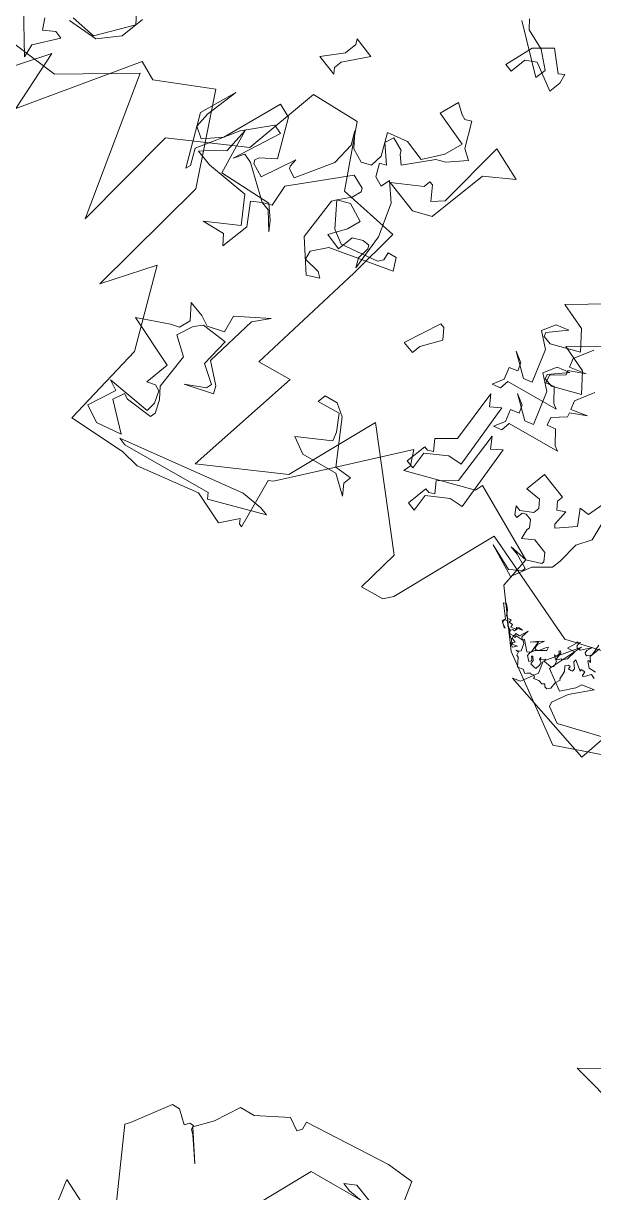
# Model space of a CAD drawing. Header units: metres. Extents: x -71 to 881, y -503 to 661.
# Drawn here: x 145.18 to 147.76, y -249.57 to -244.29 of the extents above; entities that cross this region are included whole.
import ezdxf

# ---------------------------------------------------------------- set-up
doc = ezdxf.new("R2010")
doc.units = ezdxf.units.M
doc.layers.add('ARBRE', color=100, linetype='Continuous', lineweight=13, true_color=0x00ff3f)

# ---------------------------------------------------------------- blocks, each defined once
blk = doc.blocks.new('WMF2', base_point=(0, 0.01))
at = {"color": 251, "lineweight": 0, "true_color": 0x636466}
for points in [[(149.6, -221.91), (157.24, -218.9), (158.3, -210.64)], [(166.39, -14.78), (160.89, -29.58), (158.19, -21.39), (152.68, -38.14), (149.95, -37.75), (143.85, -43.43), (139.57, -38.33), (135.29, -33.25), (133.39, -15.7), (130.63, -23.1), (123.64, -13.73), (121.99, -1.9), (114.39, -4.34), (111.72, -4.67), (103.98, -8.76), (99.27, -8.35), (97.95, -10.89), (97.46, -10.41), (97.02, -10.37), (99.54, -16.88), (99.06, -17.38), (95.41, -24.9), (90.83, -34.32), (89.42, -32.65), (89.51, -31.56), (81.64, -37.29), (81.55, -38.39), (70.38, -36.78), (69.61, -32.48), (62.22, -27.79), (49.27, -24.43), (44.16, -28.75)], [(122.03, -4.59), (121.2, -8.62), (122.72, -8.94), (116.58, -10.22), (116.74, -11.56), (117.68, -13), (118.53, -13.17), (119.53, -12.5), (119.62, -15.95), (127.05, -16.59), (123.52, -19.64), (122.5, -20.31), (122.25, -21.93), (124.05, -23.52), (121.84, -23.52), (120.32, -23.2), (118.31, -24.55), (119.17, -26.74), (115.88, -30.39), (117.14, -28.09), (116.53, -20.76), (113.49, -19.25), (112.89, -18.34), (116.25, -16.14), (114.07, -18.14), (114, -18.92), (116.7, -19.9), (117.23, -23.8), (120.73, -22.94), (121.42, -21.76), (121.9, -19.39), (119.14, -18.3), (118.02, -13.51), (116.67, -12.35), (115.65, -10.82), (115.72, -10.05), (119.34, -9.11), (120.19, -9.29), (120.53, -7.61), (116.29, -5.59), (119.5, -4.04), (122.03, -4.59), (122.03, -4.59)], [(100.3, -13.3), (97.37, -13.9), (96.16, -13.9), (102.61, -9.16), (103.21, -9.75), (114.9, -5.14), (116, -5.14), (100.3, -13.3), (100.3, -13.3)], [(162.25, -221.47), (162.55, -220.76), (164.41, -221.19), (167.6, -217.66), (169.53, -216.89), (170.28, -213.15), (171.44, -210.43), (167.5, -207.63), (170.63, -209.8), (171.33, -210.11), (171.53, -210.62), (172.06, -210.42), (172.36, -209.7), (174.37, -210.56), (175.39, -210.16), (176.98, -204.42), (177.29, -203.7), (165.65, -192.21), (176.34, -193.26), (169.52, -180.97)], [(227.2, -134.24), (237.13, -121.84), (221.43, -123.58)], [(168.26, -25.61), (158.55, -28.14), (151.66, -37.02), (141.23, -19.49), (142.97, -34.33), (135.13, -42.17), (135.3, -53.01), (129.01, -55.27), (122.91, -48.29), (114.53, -49.68), (113.77, -42.55), (112.45, -25.61), (108.09, -27.35), (107.21, -10.78), (98.49, -19.49), (96.74, -32.59), (81.64, -23.67), (81.04, -17.76), (78.09, -18.94), (77.45, -20.28), (75.41, -35.48), (59.11, -34.32), (48.77, -41.31)], [(142.53, -219.05), (147.98, -228.38), (151.61, -227.39), (162.65, -222.48), (162.25, -221.47), (162.25, -221.47)], [(95.41, -24.9), (93.1, -25.5), (93.1, -24.4), (91.88, -23.19), (94.81, -24.4), (99.43, -22.59), (101.87, -23.19), (98.33, -26.72), (98.94, -27.82), (100.65, -29.64), (103.57, -28.43), (103.57, -29.64), (101.87, -30.26), (100.05, -29.64), (95.41, -24.9), (95.41, -24.9)], [(57.77, -28.84), (58.63, -30.3), (56.93, -35.37), (57.37, -30.33), (54.22, -29.5), (53.25, -31.47), (53.04, -32.3), (51.55, -33.16), (53.17, -30.11), (53.78, -27.79), (53.47, -27.25), (51.12, -26.63), (45.81, -30.31), (45.66, -26.44), (59.37, -25.77), (58.42, -26.33), (57.77, -28.84), (57.77, -28.84)], [(52.7, -34.11), (53.34, -34.14), (53.62, -33.41), (53.77, -33.15), (53.9, -33.1), (53.97, -33.15), (54.13, -33.69), (54.66, -33.51), (54.57, -33.25), (56.09, -33.72), (56.03, -33.37), (55.31, -32.87), (55.2, -32.49), (55.39, -32.36), (55.77, -32.24), (55.88, -32.62), (56.15, -32.56), (56.36, -32.12), (55.85, -31.63), (55.46, -30.55), (55.3, -30.46), (55.43, -29.76), (55.24, -28.88), (55.5, -28.39), (55.87, -28.34), (56.16, -28.62), (56.42, -28.33), (56.99, -28.28), (57.65, -27.88), (57.72, -28.12), (58.03, -28.17), (58.25, -27.98), (58.41, -28.05), (58.73, -27.66), (58.86, -27.41), (59.43, -27.6), (60.1, -27.17), (61.07, -28.04), (61.37, -28.09), (61.58, -28.52), (61.97, -28.4), (61.62, -28.65), (61.49, -28.9), (62.03, -29.74), (62.37, -29.92), (63.43, -29.61), (63.34, -29.34), (63.61, -29.26), (63.52, -29), (62.86, -28.99), (63.01, -28.72), (62.94, -28.47), (62.26, -28.88), (62.57, -28.28), (62.89, -28.34), (63.48, -28.85), (64.34, -29.1), (64.6, -29.45), (65.11, -29.53), (65.65, -29.92), (65.93, -29.83), (66.02, -29.66), (65.89, -29.26), (65.11, -29.09), (65.26, -29.04), (66.15, -29.41), (66.02, -29.89), (67.84, -30.97), (67.51, -31.22), (66.81, -30.85), (66.26, -30.24), (65.89, -30.14), (65.56, -30.31), (65.43, -30.34), (65.4, -29.99), (64.88, -30.15), (64.76, -29.76), (64.15, -30.11), (64.22, -30.34), (64, -30.58), (63.48, -30.72), (64.02, -30.36), (64.06, -29.83), (64.32, -29.76), (64.47, -29.5), (64.37, -29.25), (64.12, -29.12), (63.68, -29.31), (63.59, -29.47), (63.68, -29.74), (63.15, -29.91), (62.91, -31.2), (62.89, -30.2), (62.83, -30.07), (62.59, -29.93), (62.37, -30.14), (60.91, -29.37), (60.7, -29.58), (60.56, -29.85), (60.92, -31.25), (60.95, -31.35), (61.49, -30.77), (61.62, -30.52), (60.95, -31.58), (60.73, -31.77), (60.58, -32.05), (60.79, -31.06), (60.63, -30.55), (60.45, -30.45), (60.1, -30.71), (59.75, -31.73), (59.62, -31.98), (59.42, -31.56), (60.41, -30.31), (60.57, -29.63), (60.56, -29.41), (60.48, -29.15), (59.78, -28.78), (59.61, -29.12), (59.81, -29.35), (60.09, -29.48), (59.99, -29.66), (59.52, -29.31), (59.36, -28.78), (58.88, -28.85), (58.48, -28.96), (58.53, -29.53), (58.63, -29.93), (59.11, -30.07), (59.2, -30.34), (58.98, -30.11), (58.66, -30.69), (58.5, -30.4), (57.42, -30.59), (57.23, -30.94), (57.5, -31.63), (57.97, -31.77), (58.34, -31.96), (58.03, -32.11), (58.06, -32.48), (58.09, -32.59), (58.37, -32.72), (58.26, -32.91), (58, -32.77), (57.77, -31.77), (57.68, -31.73), (57.33, -32.4), (57.28, -32.27), (56.9, -32.97), (56.98, -34.3), (57.97, -33.85), (57.74, -35.15), (57.85, -35.31), (57.61, -35.42), (57.47, -35.67), (57.52, -35.37), (57.39, -34.96), (57.14, -34.83), (56.74, -34.96), (56.01, -36.34), (56.16, -35.64), (56.04, -35.25), (55.87, -35.15), (55.61, -35.22), (55.28, -35.83), (55.72, -37.28)], [(55.3, -37.06), (55.27, -35.48), (54.61, -35.03), (54.96, -35), (55.02, -34.9), (54.16, -34.45), (53.24, -34.74)], [(162.8, -34.67), (159.28, -35.28), (156.97, -40.52), (158.19, -41.62)], [(156.97, -41.62), (156.97, -38.21), (158.8, -35.28), (162.8, -34.07)], [(165.12, -31.75), (164.03, -30.53), (162.8, -31.75), (161.71, -31.75), (163.41, -28.23), (162.8, -26.5), (168.04, -30.53)], [(85.82, -32.33), (85.2, -32.33), (84.59, -32.83), (85.82, -34.04), (83.99, -36.36), (85.82, -43.43), (84.59, -42.2), (83.5, -43.43), (81.06, -34.64), (82.88, -34.04), (85.2, -31.73), (84.59, -29.42), (85.82, -29.42), (85.82, -32.33), (85.82, -32.33)], [(127.86, -39.54), (126.03, -38.33), (124.94, -37.24), (127.24, -38.94), (128.46, -38.94), (129.55, -37.85), (127.24, -35.41), (127.24, -31.39), (128.46, -32.48), (131.38, -31.39), (127.86, -34.91), (130.76, -37.85), (136.62, -36.62), (138.93, -36.62), (137.71, -38.33), (136.62, -39.54), (137.23, -43.08), (134.79, -37.24), (127.86, -39.54), (127.86, -39.54)], [(90.23, -35.66), (89.63, -35.66), (89.02, -36.14), (90.23, -37.37), (88.4, -39.67), (90.23, -46.74), (89.02, -45.52), (87.92, -46.74), (85.48, -37.97), (87.31, -37.37), (89.63, -35.05), (89.02, -32.72), (90.23, -32.72), (90.23, -35.66), (90.23, -35.66)], [(70.82, -34.21), (69.59, -35.56), (69.59, -35.99), (71.7, -36.34), (72.94, -36.34), (70.38, -36.78), (68.72, -38.1), (68.72, -38.45), (69.59, -39.32), (71.7, -39.32), (72.94, -38.1), (73.38, -39.32), (73.38, -39.76), (74.16, -40.55), (75.04, -40.55), (75.48, -40.2), (75.48, -39.32), (75.92, -39.32), (76.72, -40.2), (75.92, -40.2), (74.6, -41.44), (74.6, -42.32), (75.48, -43.11), (77.6, -42.67), (77.6, -45.66), (73.81, -45.66), (73.81, -44.79), (72.94, -44), (72.05, -44.79), (71.7, -42.67), (71.26, -42.32), (69.59, -44.79), (71.26, -46.54), (69.94, -46.89), (69.59, -52)], [(67.83, -47.34), (67.04, -45.22), (67.83, -43.11), (67.48, -40.2), (67.48, -38.89), (69.16, -36.78), (69.94, -33.86), (74.6, -34.65), (70.82, -34.21), (70.82, -34.21)], [(120.42, -66.45), (119.65, -67.04), (117.45, -64.06), (115.93, -63.49), (117.61, -61.04), (118.69, -60.22), (120.94, -56.22), (122.15, -57.02), (122.44, -57.42), (124.35, -57.69), (124.6, -56.41), (122.13, -54.73), (122.91, -54.15), (121.8, -52.67), (120.44, -52.47), (120.32, -53.77), (117.85, -52.09), (115.45, -48.04), (114.13, -43.19), (114.93, -44.29), (115.11, -45.98), (115.4, -46.38), (116.35, -46.16), (117.52, -45.28), (117.5, -42.97), (119.86, -43.05), (118.8, -45.54), (118.53, -47.44), (121.17, -47.9), (122.64, -46.8), (121.69, -48.6), (121.49, -49.97), (121.78, -50.35), (123.77, -50.57), (128.28, -42.59), (127.38, -39.75), (128.46, -38.94), (133.52, -40.99), (134.82, -41.11), (135.39, -39.6), (134.06, -46.44), (135.36, -46.55), (137.61, -42.55), (139.52, -36.52), (138.12, -34.62), (138.22, -33.95), (142.72, -39.97), (141.89, -45.21), (141.95, -40.55), (141.61, -38.48), (139.96, -37.89), (138.27, -40.36), (137.04, -48.82), (135.07, -48.6), (131.68, -44.07), (133.27, -42.27), (133.42, -41.67), (133.14, -41.28), (131.16, -40.93), (130.09, -45.87), (129.9, -44.79), (129.67, -44.48), (128.38, -44.23), (126.63, -49.66), (127.08, -52.73), (128.25, -54.29), (126.47, -52.71), (124.5, -52.36), (123.39, -53.17), (123.49, -54.92), (125.42, -57.49), (122.86, -58.8), (119.88, -58.72), (118.5, -61.58), (118.12, -64.16), (123.08, -64.47), (122.69, -67.2), (121.11, -66.56), (120.42, -66.45), (120.42, -66.45)], [(122.64, -46.8), (119.8, -44.2), (117.78, -43.62), (113.05, -45.94), (112.69, -46.71), (113.05, -47.75), (111.9, -48.16), (110.76, -46.76), (118.41, -42.1), (119.56, -39.88), (119.15, -38.74), (116.82, -39.05), (116.04, -38.68), (117.45, -37.54), (121.56, -40.46), (122.95, -46.17), (122.64, -46.8), (122.64, -46.8)], [(99.65, -46.23), (100.87, -43.31), (100.87, -42.08), (102.57, -42.08), (101.47, -47.33), (100.87, -47.33), (99.65, -46.23), (99.65, -46.23)], [(81.86, -57.49), (82.69, -54.71), (82.12, -53.66), (80.09, -54.82), (81.89, -53.24), (81.61, -52.7), (82.93, -50.96), (82.44, -49.93), (81.38, -50.49), (79.67, -49.09), (78.94, -48.87), (85.72, -46.19), (85.64, -44.92), (86.71, -44.35), (86.21, -45.98), (87.01, -47.47), (85.95, -48.04), (86.55, -49.02), (88.1, -49.47), (84.71, -48.03), (83.64, -48.6), (85.9, -52.66), (88.14, -53.77), (87.55, -55.72), (85.96, -56.58), (87.61, -54.06), (87.34, -53.53), (86.07, -53.59), (82.77, -55.98), (85.1, -58.01), (88.93, -58.28), (83.26, -65.56)], [(86.3, -60.82), (87.13, -58.03), (86.56, -56.98), (84.52, -58.13), (86.33, -56.54), (86.04, -56.01), (87.37, -54.28), (86.87, -53.24), (85.82, -53.82), (84.11, -52.42), (83.35, -52.19), (90.12, -49.5), (90.07, -48.23), (91.12, -47.66), (90.64, -49.3), (91.42, -50.77), (90.37, -51.37), (90.96, -52.33), (92.52, -52.8), (89.13, -51.34), (88.07, -51.91), (90.31, -55.97), (92.58, -57.08), (91.99, -59.05), (90.39, -59.91), (92.05, -57.37), (91.75, -56.85), (90.49, -56.9), (87.19, -59.31), (89.51, -61.33), (93.35, -61.59), (87.7, -68.89)], [(113.17, -63.62), (113.17, -55.18), (115.36, -53.65), (120.07, -53.65), (116.91, -56.82), (116.91, -57.81), (116.37, -57.81), (114.82, -56.28), (113.72, -57.81), (114.82, -67.35), (110.12, -66.81), (113.17, -63.62), (113.17, -63.62)], [(136.37, -58.45), (136.37, -57.37), (135.76, -56.76), (138.68, -56.76), (136.98, -59.69), (136.98, -61.39), (137.47, -62), (134.54, -62), (136.37, -58.45), (136.37, -58.45)], [(122.21, -79.14), (120.38, -81.45), (117.46, -79.74), (116.86, -80.36), (116.37, -79.14), (116.37, -77.44), (120.38, -78.53), (121.59, -77.44), (121.59, -75.13), (122.69, -75.13), (122.21, -79.14), (122.21, -79.14)], [(125.91, -80.36), (118.92, -77.16), (118.88, -78.69), (121.4, -80.01), (124.34, -80.36), (125.43, -81.26)], [(147.98, -213.1), (150.4, -210.17), (152.11, -210.17), (147.98, -213.72), (149.19, -215.41), (147.98, -220.65), (149.19, -221.87), (152.11, -221.27), (153.32, -221.27), (152.11, -222.48), (145.66, -222.48), (143.95, -223.57), (142.74, -223.57), (143.95, -222.48), (142.74, -221.27), (145.66, -216.64), (145.66, -214.32), (143.95, -212.49), (142.74, -212.49), (145.04, -210.17), (146.26, -212.49), (147.98, -213.1), (147.98, -213.1)]]:
    blk.add_lwpolyline(points, dxfattribs=at)

msp = doc.modelspace()

# ---------------------------------------------------------------- block references
at = {"layer": 'ARBRE', "color": 251, "lineweight": 5, "true_color": 0x636466, "xscale": 0.03451886634015593, "yscale": 0.03451886634015593, "zscale": 0.03451886634015593, "rotation": 128.5771086415459}
for p in [(147.9718, -249.4074), (149.4964, -258.0333), (143.9555, -258.4325)]:
    msp.add_blockref('WMF2', p, dxfattribs=at)

doc.saveas('drawing.dxf')
